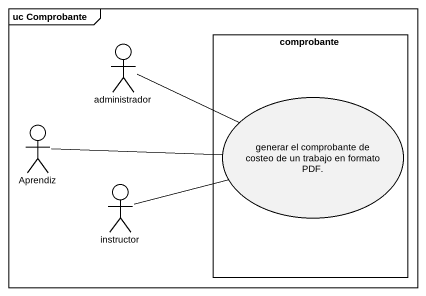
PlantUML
@startuml
mainframe uc Comprobante
actor administrador
rectangle comprobante {
  usecase "generar el comprobante de costeo de un trabajo en formato PDF." as generar_el_comprobante_de
}
actor Aprendiz
actor instructor
administrador -right- generar_el_comprobante_de
Aprendiz -right- generar_el_comprobante_de
instructor -right- generar_el_comprobante_de
@enduml
